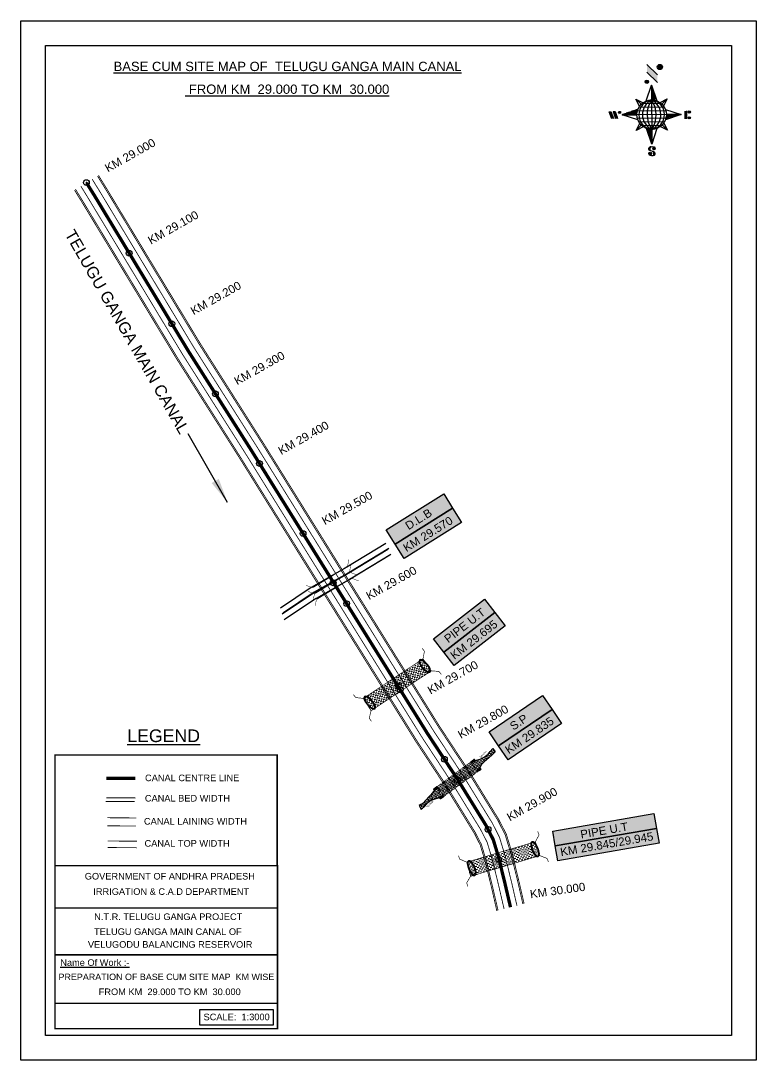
# Model space of a CAD drawing. Header units: inches. Extents: x 266123 to 267014, y 1731281 to 1732541.
import ezdxf

# ---------------------------------------------------------------- set-up
doc = ezdxf.new("R2010")
doc.units = ezdxf.units.IN
doc.header["$MEASUREMENT"] = 0
doc.header["$PDMODE"] = 32
doc.header["$PDSIZE"] = 7
doc.linetypes.add('ACAD_ISO02W100', pattern=[15, 12, -3])
for name, color, linetype in [('AQUADUCT', 1, 'Continuous'), ('bed with', 5, 'Continuous'), ('bord', 1, 'Continuous'), ('cahnige', 7, 'Continuous'), ('canal', 1, 'Continuous'), ('CARTTRACK', 30, 'ACAD_ISO02W100'), ('chainage', 7, 'Continuous'), ('FRAME 025', 7, 'Continuous'), ('laying', 4, 'Continuous'), ('lining', 4, 'Continuous'), ('ROAD', 6, 'Continuous'), ('SLB', 11, 'Continuous'), ('STREAM', 4, 'Continuous'), ('Stu coo', 3, 'Continuous'), ('TEXT', 7, 'Continuous'), ('top of bund', 1, 'Continuous'), ('UT', 173, 'ACAD_ISO02W100'), ('V', 6, 'Continuous'), ('ZSTU', 7, 'Continuous')]:
    doc.layers.add(name, color=color, linetype=linetype)
doc.styles.add('5mm', font='times.ttf', dxfattribs={"height": 3})
doc.styles.get("Standard").update_dxf_attribs({"font": 'arial.ttf'})
doc.dimstyles.get("Standard").update_dxf_attribs({"dimtxt": 0.18, "dimasz": 0.18, "dimexe": 0.18, "dimexo": 0.0625, "dimgap": 0.09, "dimtad": 0, "dimtih": 1, "dimtoh": 1, "dimdec": 4, "dimzin": 0, "dimdsep": 46, "dimtxsty": 'Standard', "dimcen": 0.09, "dimadec": 0, "dimazin": 0, "dimtfac": 1, "dimtdec": 4, "dimtofl": 0, "dimtmove": 0, "dimatfit": 3, "dimfxl": 1, "dimtolj": 1, "dimtzin": 0, "dimarcsym": 0})
pattern_1 = [(228.0128, (-362214.33102, -1526288.49251), (-7.999998232158, -9.0000013416072), [0.134536, -13.319088]), (184.9697, (-362214.42102, -1526288.592507), (12.0000010515176, 0.999991307007), [0.230868, -22.855925]), (132.5104, (-362214.65102, -1526288.61251), (9.9999907183468, -11.0000086738712), [0.162788, -16.116032]), (267.2737, (-362215.04102, -1526288.862507), (0.9999960177272, 20.0000002949735), [0.210238, -20.813558]), (292.8337, (-362215.05102, -1526289.072507), (-5.0000099054371, 11.9999964117778), [0.206155, -20.409373]), (357.2737, (-362214.97102, -1526289.262507), (-20.0000002949735, 0.9999960177272), [0.210238, -20.813558]), (37.6942, (-362214.761022, -1526289.272507), (-13.000007345618, -9.9999904051605), [0.278029, -27.524849]), (72.2553, (-362214.541022, -1526289.102507), (7.0000107627054, 21.9999962312392), [0.262488, -25.986321]), (121.4296, (-362214.46102, -1526288.852507), (-8.0000082341764, 12.9999950364926), [0.21095, -20.884073]), (175.2364, (-362214.57102, -1526288.67251), (11.0000009463196, -0.9999915326613), [0.240832, -11.800763]), (222.3974, (-362214.811022, -1526288.652507), (-12.0000073510732, -10.9999920820141), [0.311448, -30.833375]), (138.8141, (-362214.05102, -1526288.87251), (-7.0000029468057, 5.999997313343), [0.106301, -10.523844]), (171.4692, (-362214.13102, -1526288.802507), (12.9999982848151, -2.0000079100398), [0.202237, -20.021511]), (225, (-362214.331, -1526288.7725), (-1e-16, -1.00000030945), [0.141421, -1.272792]), (203.1986, (-362214.40102, -1526288.65251), (4.999999730667, 2.000001325265), [0.076158, -7.539615]), (291.8014, (-362214.47102, -1526288.6825), (-0.9999999105, 3.00000027301), [0.107703, -5.277462]), (30.9638, (-362214.43102, -1526288.7825), (2.999998022288, 2.00000248354), [0.174929, -5.656023]), (161.5651, (-362214.28102, -1526288.6925), (2.00000043459, -0.99999840322), [0.126491, -3.035787]), (16.3895, (-362215.05102, -1526288.682507), (10.000002198412, 2.999992709818), [0.1772, -17.542845]), (70.3462, (-362214.88102, -1526288.63251), (-3.9999952473717, -11.0000021356062), [0.148661, -14.717408]), (293.1986, (-362214.28102, -1526288.49251), (-2.000001325265, 4.999999730667), [0.152315, -7.463458]), (343.6105, (-362214.22102, -1526288.632507), (-10.000002198412, 2.999992709818), [0.1772, -17.542845]), (339.444, (-362215.05102, -1526289.30251), (-5.000001844542, 1.999995996422), [0.17088, -8.373124]), (294.7751, (-362214.89102, -1526289.36251), (-4.9999921892452, 11.000003421839), [0.143178, -14.174643]), (66.8014, (-362214.27102, -1526289.49251), (2.000001325265, 4.999999730667), [0.152315, -7.463458]), (17.354, (-362214.21102, -1526289.35251), (-13.0000020190968, -3.9999945022591), [0.167631, -16.595424]), (69.444, (-362214.76102, -1526289.49251), (-1.999995996422, -5.000001844542), [0.08544, -8.458564]), (101.3099, (-362214.33102, -1526289.4925), (-0.999997632162, 4.00000075223), [0.05099, -5.048029]), (165.9638, (-362214.34102, -1526289.4425), (3.00000054599, -0.99999805736), [0.206155, -3.91695]), (186.009, (-362214.54102, -1526289.392507), (9.999999750906, 0.9999993174818), [0.19105, -18.913923]), (303.6901, (-362214.43102, -1526288.8725), (-1.000001334507, 1.99999955777), [0.144222, -3.461329]), (353.1572, (-362214.351022, -1526288.992507), (16.9999993654786, -2.0000079979248), [0.251794, -24.927563]), (60.9454, (-362214.10102, -1526289.02251), (-4.000000027199, -7.0000003845697), [0.102956, -10.192674]), (90, (-362214.051, -1526288.9325), (-1, 1), [0.06, -0.94]), (120.2564, (-362214.56102, -1526289.36251), (3.9999948868027, -7.0000024558547), [0.138924, -13.75352]), (48.0128, (-362214.63102, -1526289.24251), (7.999998232158, 9.0000013416072), [0.269072, -13.184552]), (0, (-362214.451, -1526289.0425), (1, 1), [0.26, -0.74]), (325.3048, (-362214.19102, -1526289.04251), (-9.9999942589875, 7.0000086095945), [0.158114, -15.653274]), (254.0546, (-362214.06102, -1526289.13251), (-0.999999889296, -4.000000126652), [0.145602, -7.134508]), (207.646, (-362214.10102, -1526289.272507), (-18.9999958071796, -10.0000077131692), [0.237065, -23.469474]), (175.4261, (-362214.311022, -1526289.382507), (-13.0000005583121, 0.9999948011611), [0.250799, -24.829074])]
pattern_2 = [(0, (-362215.051, -1526289.4925), (1.25, 1.25), [1.25, -1.25])]
pattern_3 = [(228.0128, (-362243.17535, -1526336.432974), (-7.999998232158, -9.0000013416072), [0.134536, -13.319088]), (184.9697, (-362243.26535, -1526336.532974), (12.0000010515176, 0.999991307007), [0.230868, -22.855925]), (132.5104, (-362243.49535, -1526336.552974), (9.9999907183468, -11.0000086738712), [0.162788, -16.116032]), (267.2737, (-362243.88535, -1526336.802974), (0.9999960177272, 20.0000002949735), [0.210238, -20.813558]), (292.8337, (-362243.89535, -1526337.012974), (-5.0000099054371, 11.9999964117778), [0.206155, -20.409373]), (357.2737, (-362243.81535, -1526337.202974), (-20.0000002949735, 0.9999960177272), [0.210238, -20.813558]), (37.6942, (-362243.60535, -1526337.212974), (-13.000007345618, -9.9999904051605), [0.278029, -27.524849]), (72.2553, (-362243.38535, -1526337.042974), (7.0000107627054, 21.9999962312392), [0.262488, -25.986321]), (121.4296, (-362243.30535, -1526336.792974), (-8.0000082341764, 12.9999950364926), [0.21095, -20.884073]), (175.2364, (-362243.41535, -1526336.612974), (11.0000009463196, -0.9999915326613), [0.240832, -11.800763]), (222.3974, (-362243.65535, -1526336.592974), (-12.0000073510732, -10.9999920820141), [0.311448, -30.833375]), (138.8141, (-362242.89535, -1526336.81297), (-7.0000029468057, 5.999997313343), [0.106301, -10.523844]), (171.4692, (-362242.97535, -1526336.742974), (12.9999982848151, -2.0000079100398), [0.202237, -20.021511]), (225, (-362243.17535, -1526336.713), (-1e-16, -1.00000030945), [0.141421, -1.272792]), (203.1986, (-362243.24535, -1526336.59297), (4.999999730667, 2.000001325265), [0.076158, -7.539615]), (291.8014, (-362243.31535, -1526336.62297), (-0.9999999105, 3.00000027301), [0.107703, -5.277462]), (30.9638, (-362243.27535, -1526336.72297), (2.999998022288, 2.00000248354), [0.174929, -5.656023]), (161.5651, (-362243.12535, -1526336.63297), (2.00000043459, -0.99999840322), [0.126491, -3.035787]), (16.3895, (-362243.89535, -1526336.622974), (10.000002198412, 2.999992709818), [0.1772, -17.542845]), (70.3462, (-362243.72535, -1526336.572974), (-3.9999952473717, -11.0000021356062), [0.148661, -14.717408]), (293.1986, (-362243.12535, -1526336.43297), (-2.000001325265, 4.999999730667), [0.152315, -7.463458]), (343.6105, (-362243.06535, -1526336.572974), (-10.000002198412, 2.999992709818), [0.1772, -17.542845]), (339.444, (-362243.89535, -1526337.24297), (-5.000001844542, 1.999995996422), [0.17088, -8.373124]), (294.7751, (-362243.73535, -1526337.302974), (-4.9999921892452, 11.000003421839), [0.143178, -14.174643]), (66.8014, (-362243.11535, -1526337.43297), (2.000001325265, 4.999999730667), [0.152315, -7.463458]), (17.354, (-362243.05535, -1526337.292974), (-13.0000020190968, -3.9999945022591), [0.167631, -16.595424]), (69.444, (-362243.60535, -1526337.43297), (-1.999995996422, -5.000001844542), [0.08544, -8.458564]), (101.3099, (-362243.17535, -1526337.43297), (-0.999997632162, 4.00000075223), [0.05099, -5.048029]), (165.9638, (-362243.18535, -1526337.38297), (3.00000054599, -0.99999805736), [0.206155, -3.91695]), (186.009, (-362243.38535, -1526337.332974), (9.999999750906, 0.9999993174818), [0.19105, -18.913923]), (303.6901, (-362243.27535, -1526336.81297), (-1.000001334507, 1.99999955777), [0.144222, -3.461329]), (353.1572, (-362243.19535, -1526336.932974), (16.9999993654786, -2.0000079979248), [0.251794, -24.927563]), (60.9454, (-362242.94535, -1526336.96297), (-4.000000027199, -7.0000003845697), [0.102956, -10.192674]), (90, (-362242.8953, -1526336.873), (-1, 1), [0.06, -0.94]), (120.2564, (-362243.40535, -1526337.302974), (3.9999948868027, -7.0000024558547), [0.138924, -13.75352]), (48.0128, (-362243.47535, -1526337.182974), (7.999998232158, 9.0000013416072), [0.269072, -13.184552]), (0, (-362243.2953, -1526336.983), (1, 1), [0.26, -0.74]), (325.3048, (-362243.03535, -1526336.982974), (-9.9999942589875, 7.0000086095945), [0.158114, -15.653274]), (254.0546, (-362242.90535, -1526337.07297), (-0.999999889296, -4.000000126652), [0.145602, -7.134508]), (207.646, (-362242.94535, -1526337.212974), (-18.9999958071796, -10.0000077131692), [0.237065, -23.469474]), (175.4261, (-362243.15535, -1526337.322974), (-13.0000005583121, 0.9999948011611), [0.250799, -24.829074])]
pattern_4 = [(267.297113149, (-8720374.938, 50637915.138), (10.5367255337, -0.497431438), [])]
pattern_5 = [(357.297113149, (-8720374.938, 50637915.138), (0.497431438, 10.5367255337), [])]

# ---------------------------------------------------------------- blocks, each defined once
blk = doc.blocks.new('A$C377B10CC')
at = {"layer": 'STREAM'}
h = blk.add_hatch(dxfattribs=at)
h.set_pattern_fill('DASH', color=256, scale=10, style=0)
h.set_pattern_definition(pattern_2)
h.paths.add_polyline_path([(-21.1, 10.4), (-19.3, 15), (-16.2, 21.2), (-13.8, 26.1), (-11.8, 30.8), (-15.9, 33.3), (-17.5, 29), (-18.4, 24.9), (-21.4, 20), (-25.2, 15.7), (-29.9, 11.7), (-32.6, 7.4), (-28.1, 4.5), (-23.6, 1.5), (-21.1, 5.7)])
h = blk.add_hatch(dxfattribs=at)
h.set_pattern_fill('DASH', color=256, scale=10, style=0)
h.set_pattern_definition(pattern_2)
h.paths.add_polyline_path([(-60.2, -34.7), (-54, -38.6), (-47.9, -42.7), (-22.3, -0.1), (-28.4, 4), (-34.5, 8)])
h = blk.add_hatch(dxfattribs=at)
h.set_pattern_fill('DASH', color=256, scale=10, style=0)
h.set_pattern_definition(pattern_2)
h.paths.add_polyline_path([(-57.7, -50.5), (-52.5, -46.4), (-49.9, -42.1), (-54.3, -39.1), (-58.8, -36.3), (-61.4, -40.5), (-63.6, -47.5), (-64.8, -50.6), (-68, -60.3), (-69.9, -62.9), (-71.7, -64.6), (-67.4, -68.4), (-64.9, -63), (-63.3, -57.9), (-61.9, -54.8), (-59.5, -52.2)])
at = {"layer": 'UT', "ltscale": 0.2}
h = blk.add_hatch(dxfattribs=at)
h.set_pattern_fill('GRAVEL', color=256, style=0)
h.set_pattern_definition(pattern_1)
h.paths.add_polyline_path([(-34.2, 8.5), (-32.6, 7.4), (-29.9, 11.7), (-31.7, 12.8)])
h = blk.add_hatch(dxfattribs=at)
h.set_pattern_fill('GRAVEL', color=256, style=0)
h.set_pattern_definition(pattern_1)
h.paths.add_polyline_path([(-23.6, 1.5), (-22, 0.4), (-19.4, 4.7), (-21.1, 5.7)])
h = blk.add_hatch(dxfattribs=at)
h.set_pattern_fill('GRAVEL', color=256, style=0)
h.set_pattern_definition(pattern_3)
h.paths.add_polyline_path([(-58.8, -36.3), (-60.5, -35.2), (-63.1, -39.5), (-61.4, -40.5)])
h = blk.add_hatch(dxfattribs=at)
h.set_pattern_fill('GRAVEL', color=256, style=0)
h.set_pattern_definition(pattern_3)
h.paths.add_polyline_path([(-48.2, -43.2), (-49.9, -42.2), (-52.5, -46.4), (-50.8, -47.5)])
at = {"layer": 'STREAM'}
for points in [[(-29.9, 11.7), (-25.2, 15.7), (-21.4, 20), (-18.4, 24.9), (-17.5, 29), (-15.9, 33.3), (-11.8, 30.8), (-13.8, 26.1), (-16.2, 21.2), (-19.3, 15), (-21.1, 10.4), (-21.1, 5.7)], [(-61.4, -40.5), (-63.6, -47.5), (-64.8, -50.6), (-68, -60.3), (-69.9, -62.9), (-71.7, -64.6), (-67.4, -68.4), (-64.9, -63), (-63.3, -57.9), (-61.9, -54.8), (-59.5, -52.2), (-57.7, -50.5), (-52.5, -46.4)]]:
    blk.add_lwpolyline(points, dxfattribs=at)
at = {"layer": 'UT', "ltscale": 0.2, "const_width": 0.5}
for points in [[(-34.2, 8.5), (-31.7, 12.8)], [(-31.7, 12.8), (-29.9, 11.7)], [(-60.5, -35.2), (-34.5, 8)], [(-48.2, -43.3), (-22.3, -0.1)], [(-34.6, 8), (-28.4, 4), (-22.3, -0.1)], [(-34.2, 8.5), (-28.1, 4.5), (-22, 0.4)], [(-32.6, 7.4), (-29.9, 11.7)], [(-23.6, 1.5), (-21.1, 5.7)], [(-22.3, -0.1), (-22, 0.4)], [(-22, 0.4), (-19.4, 4.7)], [(-21.1, 5.7), (-19.4, 4.7)], [(-63.1, -39.5), (-60.5, -35.2)], [(-61.4, -40.5), (-58.8, -36.3)], [(-60.5, -35.2), (-54.3, -39.1), (-48.2, -43.3)], [(-60.2, -34.7), (-54, -38.6), (-47.9, -42.8)], [(-63.1, -39.5), (-61.4, -40.5)], [(-52.5, -46.4), (-49.9, -42.1)], [(-52.5, -46.4), (-50.8, -47.5)], [(-50.8, -47.5), (-48.2, -43.2)]]:
    blk.add_lwpolyline(points, dxfattribs=at)
at = {"layer": 'cahnige', "style": '5mm'}
for p in [(-24.7, 17), (-60.9, -63.7)]:
    blk.add_text('Stream', height=2.5, rotation=71.1743, dxfattribs=at).set_placement(p)
blk = doc.blocks.new('GGF')
at = {"layer": 'STREAM'}
h = blk.add_hatch(dxfattribs=at)
h.set_pattern_fill('DASH', color=256, scale=10, angle=-6.08273, style=0)
h.set_pattern_definition([(353.91726508, (-115347.3726, 1016.3876), (1.3754179499, 1.1105068496), [1.25, -1.25])])
h.paths.add_polyline_path([(406186.84, 1485623.89), (406186.34, 1485618.17), (406185.83, 1485612.44), (406242.6, 1485608.9), (406242.86, 1485614.64), (406243.12, 1485620.38)])
at = {"layer": 'laying', "linetype": 'ByBlock', "extrusion": (0, 0, -1)}
for centre in [(406188.83, 1485618.1), (406240.81, 1485614.96)]:
    blk.add_ellipse(centre, major_axis=(0.4, -6.37), ratio=0.388717, dxfattribs=at)
at = {"layer": 'laying', "linetype": 'ByBlock'}
for points in [[(406189.2, 1485612.24), (406189.13, 1485612.23), (406189.05, 1485612.25), (406188.86, 1485612.32), (406188.75, 1485612.39), (406188.51, 1485612.61), (406188.38, 1485612.76), (406187.99, 1485613.32), (406187.73, 1485613.86), (406187.29, 1485615.15), (406187.11, 1485615.9), (406186.88, 1485617.49), (406186.82, 1485618.32), (406186.84, 1485619.93), (406186.91, 1485620.71), (406187.17, 1485622.07), (406187.36, 1485622.65), (406187.71, 1485623.36), (406187.86, 1485623.57), (406188.11, 1485623.82), (406188.22, 1485623.89), (406188.4, 1485623.96), (406188.47, 1485623.97), (406188.64, 1485623.95), (406188.74, 1485623.91), (406188.98, 1485623.76), (406189.11, 1485623.64), (406189.38, 1485623.32), (406189.52, 1485623.11), (406189.95, 1485622.33), (406190.22, 1485621.61), (406190.62, 1485619.96), (406190.76, 1485619.04), (406190.86, 1485617.19), (406190.83, 1485616.26), (406190.61, 1485614.61), (406190.43, 1485613.88), (406190.06, 1485613.02), (406189.9, 1485612.77), (406189.63, 1485612.45), (406189.52, 1485612.35), (406189.34, 1485612.26), (406189.27, 1485612.24), (406189.2, 1485612.24)], [(406241.18, 1485609.1), (406241.11, 1485609.1), (406241.03, 1485609.11), (406240.84, 1485609.19), (406240.73, 1485609.26), (406240.49, 1485609.47), (406240.36, 1485609.62), (406239.97, 1485610.18), (406239.7, 1485610.72), (406239.26, 1485612.02), (406239.09, 1485612.77), (406238.86, 1485614.35), (406238.8, 1485615.19), (406238.82, 1485616.8), (406238.89, 1485617.57), (406239.15, 1485618.93), (406239.34, 1485619.51), (406239.69, 1485620.22), (406239.84, 1485620.43), (406240.09, 1485620.69), (406240.19, 1485620.75), (406240.37, 1485620.83), (406240.44, 1485620.83), (406240.62, 1485620.81), (406240.72, 1485620.78), (406240.95, 1485620.62), (406241.08, 1485620.51), (406241.36, 1485620.18), (406241.5, 1485619.98), (406241.93, 1485619.19), (406242.2, 1485618.47), (406242.6, 1485616.82), (406242.73, 1485615.9), (406242.84, 1485614.05), (406242.81, 1485613.12), (406242.59, 1485611.47), (406242.4, 1485610.74), (406242.03, 1485609.88), (406241.88, 1485609.63), (406241.61, 1485609.31), (406241.49, 1485609.22), (406241.31, 1485609.12), (406241.25, 1485609.11), (406241.18, 1485609.1)]]:
    blk.add_open_spline(points, degree=3, knots=[0, 0, 0, 0, 0.189072, 0.189072, 0.378144, 0.378144, 0.567217, 0.567217, 0.964238, 0.964238, 1.36126, 1.36126, 1.758281, 1.758281, 2.155303, 2.155303, 2.552324, 2.552324, 2.807761, 2.807761, 3.01244, 3.01244, 3.217119, 3.217119, 3.421798, 3.421798, 3.626477, 3.626477, 3.831155, 3.831155, 4.280923, 4.280923, 4.73069, 4.73069, 5.180458, 5.180458, 5.630225, 5.630225, 5.896844, 5.896844, 6.112115, 6.112115, 6.283185, 6.283185, 6.283185, 6.283185], dxfattribs=at)
at = {"layer": 'UT', "ltscale": 0.2, "const_width": 0.5}
for points in [[(406181.01, 1485605.63), (406181.2, 1485608.62), (406185.83, 1485612.44), (406186.34, 1485618.17), (406186.84, 1485623.89), (406182.49, 1485628.03), (406182.47, 1485631.03)], [(406186.84, 1485623.89), (406243.12, 1485620.38)], [(406247.66, 1485627.39), (406247.59, 1485624.39), (406243.12, 1485620.38), (406242.86, 1485614.64), (406242.6, 1485608.9), (406247.12, 1485604.95), (406247.26, 1485601.95)], [(406185.83, 1485612.44), (406242.6, 1485608.9)]]:
    blk.add_lwpolyline(points, dxfattribs=at)
blk = doc.blocks.new('FGDFGDFG6YURT')
at = {"layer": 'ROAD', "color": 1, "linetype": 'Continuous', "lineweight": 25}
for points in [[(386103.53, 1482907.42, 0), (386134.49, 1482913.05, 0), (386162.33, 1482917.43, 0), (386187.04, 1482923.15, 0)], [(386104.35, 1482907.67, 0), (386135.27, 1482913.29, 0), (386163.2, 1482917.69, 0), (386188.04, 1482923.43, 0)], [(386104.24, 1482903.53, 0), (386135.16, 1482909.15, 0), (386163.09, 1482913.55, 0), (386187.93, 1482919.3, 0)]]:
    blk.add_polyline3d(points, dxfattribs=at)
at = {"layer": 'SLB'}
for points, const_width in [([(386134.59, 1482913.4), (386134.24, 1482913.41), (386130.63, 1482916.64)], 0.3), ([(386134.59, 1482913.4), (386148.24, 1482915.45), (386161.82, 1482917.9)], 0.5), ([(386161.99, 1482918.19), (386148.41, 1482915.73), (386134.91, 1482912.87)], 0.5), ([(386161.82, 1482917.9), (386162.17, 1482917.94), (386164.81, 1482922)], 0.3), ([(386134.8, 1482908.74), (386134.45, 1482908.69), (386131.94, 1482904.55)], 0.3), ([(386161.88, 1482914.05), (386148.3, 1482911.6), (386134.8, 1482908.74)], 0.5), ([(386161.88, 1482914.05), (386162.23, 1482914.04), (386165.93, 1482910.93)], 0.3)]:
    blk.add_lwpolyline(points, dxfattribs=dict(at, const_width=const_width))
blk = doc.blocks.new('*X5')
at = {"color": 0, "linetype": 'Continuous'}
for p, q in [((6321.6, 240.5), (6322.3, 241.2)), ((6321.6, 240.3), (6322.3, 241)), ((6321.6, 240.1), (6322.3, 240.8)), ((6321.6, 239.9), (6322.4, 240.7)), ((6321.6, 239.8), (6322.4, 240.6)), ((6321.6, 239.6), (6322.5, 240.5)), ((6321.6, 239.4), (6322.5, 240.3)), ((6321.6, 239.2), (6322.6, 240.2)), ((6321.7, 239.1), (6322.6, 240.1)), ((6321.8, 240.8), (6322.4, 241.4)), ((6321.8, 239), (6322.7, 240)), ((6321.8, 239), (6322.8, 239.9)), ((6321.9, 238.9), (6322.9, 239.8)), ((6322, 238.8), (6323, 239.7)), ((6322.1, 241.3), (6322.4, 241.6)), ((6322.1, 238.7), (6323.1, 239.6)), ((6322.2, 238.6), (6323.1, 239.6)), ((6322.3, 238.5), (6323.2, 239.5)), ((6322.4, 238.5), (6323.3, 239.4)), ((6322.5, 238.4), (6323.4, 239.3)), ((6322.7, 238.4), (6323.6, 239.3)), ((6322.8, 238.3), (6323.7, 239.2)), ((6322.9, 238.3), (6323.8, 239.1)), ((6323.1, 238.2), (6323.9, 239.1)), ((6323.2, 238.2), (6324, 239)), ((6323.3, 238.2), (6324.2, 239)), ((6323.5, 238.1), (6324.3, 238.9)), ((6323.7, 238.1), (6324.4, 238.9)), ((6323.8, 238.1), (6324.6, 238.8)), ((6324.1, 238.2), (6324.7, 238.8)), ((6324.3, 238.3), (6324.9, 238.8)), ((6324.6, 238.3), (6325.1, 238.8)), ((6324.8, 238.4), (6325.2, 238.8)), ((6325.1, 238.5), (6325.4, 238.8)), ((6325.4, 238.6), (6325.6, 238.8))]:
    blk.add_line(p, q, dxfattribs=at)
blk = doc.blocks.new('*X4')
at = {"color": 0, "linetype": 'Continuous'}
for p, q in [((6324.4, 240.3), (6324.5, 240.4)), ((6324.6, 240.3), (6324.8, 240.5)), ((6324.7, 240.2), (6325, 240.5)), ((6324.8, 240.2), (6325.2, 240.6)), ((6325, 240.1), (6325.5, 240.6)), ((6325.1, 240.1), (6325.6, 240.6)), ((6325.2, 240), (6325.8, 240.6)), ((6325.3, 240), (6326, 240.6)), ((6325.4, 239.9), (6326.1, 240.6)), ((6325.5, 239.8), (6326.2, 240.5)), ((6325.6, 239.8), (6326.3, 240.5)), ((6325.7, 239.7), (6326.5, 240.4)), ((6325.9, 239.6), (6326.6, 240.3)), ((6326, 239.5), (6326.7, 240.3)), ((6326, 239.4), (6326.8, 240.2)), ((6326.1, 239.3), (6327, 240.2)), ((6326.2, 239.3), (6327.1, 240.1)), ((6326.3, 239.2), (6327.1, 240)), ((6326.4, 239.1), (6327.2, 239.9)), ((6326.5, 239), (6327.3, 239.8)), ((6326.5, 238.9), (6327.4, 239.7)), ((6326.6, 238.8), (6327.5, 239.6)), ((6326.7, 238.7), (6327.5, 239.5)), ((6326.8, 238.6), (6327.6, 239.4)), ((6326.8, 238.5), (6327.7, 239.3)), ((6326.8, 236.5), (6327.4, 237)), ((6326.9, 238.3), (6327.8, 239.2)), ((6326.9, 238.2), (6327.9, 239.1)), ((6326.9, 236.8), (6327.6, 237.4)), ((6327, 238.1), (6327.8, 239)), ((6327, 237.9), (6327.8, 238.8)), ((6327, 237.8), (6327.8, 238.6)), ((6327, 237.6), (6327.8, 238.4)), ((6327, 237.4), (6327.8, 238.2)), ((6327, 237.3), (6327.8, 238)), ((6327, 237.1), (6327.8, 237.9))]:
    blk.add_line(p, q, dxfattribs=at)
blk = doc.blocks.new('H')
at = {"layer": 'bord', "extrusion": (0.000427885, 0.004792, 0.999988)}
h = blk.add_hatch(dxfattribs=at)
h.set_pattern_fill('LINE', color=8, scale=84.387686, angle=-2.70289, style=0)
h.set_pattern_definition(pattern_5)
h.paths.add_polyline_path([(-492.5, 785.6, -0.090992), (-448, 775.2), (-486.5, 912)])
h = blk.add_hatch(dxfattribs=at)
h.set_pattern_fill('LINE', color=8, scale=84.387686, angle=-92.70289, style=0)
h.set_pattern_definition(pattern_4)
h.paths.add_polyline_path([(-624.9, 665.1, -0.090992), (-614.5, 709.6), (-751.3, 671.1)])
h = blk.add_hatch(dxfattribs=at)
h.set_pattern_fill('LINE', color=8, scale=84.387686, angle=-92.70289, style=0)
h.set_pattern_definition(pattern_4)
h.paths.add_polyline_path([(-245.6, 647.2), (-372, 653.2, -0.090992), (-382.4, 608.7)])
h = blk.add_hatch(dxfattribs=at)
h.set_pattern_fill('LINE', color=8, scale=84.387686, angle=-2.70289, style=0)
h.set_pattern_definition(pattern_5)
h.paths.add_polyline_path([(-504.4, 532.7, -0.090992), (-548.9, 543.1), (-510.4, 406.3)])
for p, q in [((-516.2, 1087.1, -1217.1), (-431.5, 994, -1216.7)), ((-519.4, 1020.4, -1216.8), (-434.7, 927.3, -1216.4)), ((-538.3, 773.7, -1215.6), (-487, 906.2, -1216.3)), ((-487, 906.2, -1216.3), (-493, 779.8, -1215.7)), ((-487, 906.2, -1216.3), (-448.5, 769.4, -1215.7)), ((-626.7, 793.8, -1215.7), (-566.8, 760.2, -1215.6)), ((-626.7, 793.8, -1215.7), (-584.1, 747, -1215.5)), ((-598.9, 731, -1215.4), (-626.7, 793.8, -1215.7)), ((-421.3, 753.3, -1215.6), (-358.5, 781.1, -1215.7)), ((-358.5, 781.1, -1215.7), (-405.3, 738.5, -1215.5)), ((-358.5, 781.1, -1215.7), (-392.1, 721.2, -1215.4)), ((-864.7, 700.9, -1215.1), (-846.9, 637.7, -1214.9)), ((-846.9, 700.1, -1215.1), (-829.1, 636.9, -1214.9)), ((-829.1, 699.2, -1215.2), (-811.3, 636, -1214.9)), ((-829.1, 699.2, -1215.2), (-811.3, 698.4, -1215.2)), ((-811.3, 698.4, -1215.2), (-793.5, 635.2, -1214.9)), ((-751.8, 665.3, -1215), (-615, 703.8, -1215.3)), ((-751.8, 665.3, -1215), (-625.4, 659.3, -1215)), ((-619.3, 614, -1214.8), (-751.8, 665.3, -1215)), ((-246.1, 641.4, -1215.1), (-382.9, 602.9, -1214.9)), ((-378.6, 692.6, -1215.3), (-246.1, 641.4, -1215.1)), ((-372.5, 647.4, -1215.1), (-246.1, 641.4, -1215.1)), ((-213.5, 669.3, -1215.3), (-216.7, 600.8, -1214.9)), ((-197.2, 599.9, -1214.9), (-193.9, 668.4, -1215.3)), ((-639.4, 525.6, -1214.4), (-605.8, 585.5, -1214.7)), ((-639.4, 525.6, -1214.4), (-592.6, 568.1, -1214.6)), ((-576.6, 553.3, -1214.6), (-639.4, 525.6, -1214.4)), ((-510.9, 400.5, -1213.9), (-549.4, 537.2, -1214.5)), ((-371.2, 512.9, -1214.5), (-431.1, 546.5, -1214.6)), ((-371.2, 512.9, -1214.5), (-413.8, 559.7, -1214.7)), ((-399, 575.7, -1214.7), (-371.2, 512.9, -1214.5)), ((-459.6, 533, -1214.5), (-510.9, 400.5, -1213.9)), ((-504.9, 526.9, -1214.5), (-510.9, 400.5, -1213.9))]:
    blk.add_line(p, q, dxfattribs=at)
at = {"layer": 'bord', "color": 8, "linetype": 'ByBlock', "extrusion": (0.000427885, 0.004792, 0.999988)}
for p, q in [((-386.5, 711.4, -1215.4), (-605.5, 721.7, -1215.4)), ((-410.8, 744.2, -1215.5), (-578.1, 752.1, -1215.5)), ((-493, 779.8, -1215.7), (-504.9, 526.9, -1214.5)), ((-372.5, 647.4, -1215.1), (-625.4, 659.3, -1215)), ((-378, 615.9, -1214.9), (-622.9, 627.5, -1214.9)), ((-375, 679.2, -1215.3), (-619.9, 690.7, -1215.2)), ((-392.4, 584.9, -1214.8), (-611.4, 595.3, -1214.7)), ((-419.8, 554.6, -1214.6), (-587.1, 562.5, -1214.6))]:
    blk.add_line(p, q, dxfattribs=at)
at = {"layer": 'bord', "extrusion": (0.000427885, 0.004792, 0.999988), "elevation": -1212.1}
for points, const_width in [([(-522, 959.6), (-515.7, 1092.9)], 1.61), ([(-434.2, 933.1), (-427.9, 1066.5)], 1.61), ([(-870.1, 707), (-846.4, 705.9)], 0.642), ([(-828.6, 642.7), (-855.2, 643.9)], 0.642), ([(-828.6, 642.7), (-821, 678)], 0.642), ([(-810.8, 641.8), (-784.1, 640.6)], 0.642), ([(-793, 641), (-781.6, 693.9)], 0.642), ([(-222.7, 675.6), (-173.8, 673.3)], 0.706), ([(-194.8, 644.8), (-185, 644.4)], 0.706), ([(-177.1, 604.8), (-226, 607.1)], 0.706)]:
    blk.add_lwpolyline(points, dxfattribs=dict(at, const_width=const_width))
for points, const_width in [([(-413.7, 1073.1, 1), (-397.6, 1057.7, 1)], 22.3), ([(-530.3, 949.5, 1), (-519.6, 939.3, 1)], 14.8), ([(-775.9, 696.6, 1), (-769.5, 690.4, 1)], 8.9), ([(-177.8, 666.9, 1), (-170.8, 660.1, 1)], 9.79), ([(-180.1, 618, 1), (-173.1, 611.2, 1)], 9.79), ([(-489.8, 361.7, 1), (-498.1, 369.1, 1)], 11.1), ([(-525.2, 321.6, 1), (-533.4, 328.9, 1)], 11.1)]:
    blk.add_lwpolyline(points, format="xyb", close=True, dxfattribs=dict(at, const_width=const_width))
for points in [[(-537, 317.4), (-530.7, 310.5), (-519.8, 306.8), (-504.9, 306.9), (-493.9, 310), (-486.3, 317.7), (-486.5, 325.8), (-490.6, 333.3), (-493.5, 336.2), (-502.8, 340.9), (-522.5, 347.3), (-530.4, 351.6), (-533.7, 354.6), (-537.4, 362.6), (-537, 373.4), (-530, 380.7), (-520, 384.1), (-503.5, 384.2), (-492.5, 379.9), (-487.1, 373.3)], [(-522.5, 347.6), (-526.2, 353.8), (-527.8, 360.6), (-527.9, 370.6), (-525.9, 375.5), (-521.3, 381.2), (-514.5, 384.4)], [(-504.9, 306.9), (-499, 312.4), (-497, 319.4), (-497.5, 326.5), (-501.2, 335.4), (-509.2, 343.2)]]:
    blk.add_lwpolyline(points, dxfattribs=at)
at = {"layer": 'bord', "extrusion": (0.000427885, 0.004792, 0.999988)}
for centre, radius in [((-405.6, 1065.4, -1212.1), 22.3), ((-525, 944.4, -1212.1), 14.8), ((-498.4, 659.1, -1212.1), 126.6), ((-772.7, 693.5, -1212.1), 8.9), ((-174.3, 663.5, -1212.1), 9.79), ((-176.6, 614.6, -1212.1), 9.79), ((-494, 365.4, -1212.1), 11.1), ((-529.3, 325.2, -1212.1), 11.1)]:
    blk.add_circle(centre, radius, dxfattribs=at)
at = {"layer": 'bord', "color": 8, "linetype": 'ByBlock', "extrusion": (0.000427885, 0.004792, 0.999988)}
for centre, radius, start, end in [((-481.5, 658.3, -1212.1), 127.7, 94.92536, 259.66906), ((-436.8, 656.2, -1212.1), 140.8, 113.28644, 241.30798), ((-315.9, 650.5, -1212.1), 222.3, 142.58916, 212.00526), ((-560.1, 662.1, -1212.1), 140.8, 293.28644, 61.30798), ((-681, 667.8, -1212.1), 222.3, 322.58916, 32.00526), ((-515.4, 659.9, -1212.1), 127.7, 274.92536, 79.66906)]:
    blk.add_arc(centre, radius, start, end, dxfattribs=at)
at = {"layer": 'bord', "extrusion": (0.000427885, 0.004792, 0.999988)}
for points in [[(-515.7, 1092.9, -1212.1), (-431, 999.8, -1212.1), (-518.9, 1026.2, -1212.1), (-434.2, 933.1, -1212.1)], [(-864.1, 706.7, -1212.1), (-846.4, 705.9, -1212.1), (-846.3, 643.5, -1212.1), (-828.6, 642.7, -1212.1)], [(-828.6, 705, -1212.1), (-810.8, 704.2, -1212.1), (-810.8, 641.8, -1212.1), (-793, 641, -1212.1)], [(-193.4, 674.2, -1212.1), (-196.6, 605.7, -1212.1), (-213, 675.1, -1212.1), (-216.2, 606.7, -1212.1)]]:
    blk.add_solid(points, dxfattribs=at)
at = {"layer": 'bord', "extrusion": (0.000427885, 0.004792, 0.999988), "xscale": 7.977342409717546, "yscale": 7.977342408231451, "zscale": 7.977342408476333, "rotation": 138.0840426661453}
for name, p in [('*X4', (38300.5, -31929.4, -1212.1)), ('*X5', (38314.4, -31950.9, -1212.1))]:
    blk.add_blockref(name, p, dxfattribs=at)

msp = doc.modelspace()

# ---------------------------------------------------------------- hatches: boundary and pattern name
at = {"layer": 'ZSTU'}
h = msp.add_hatch(color=135, dxfattribs=at)
h.set_gradient(color1=(141, 177, 78), color2=(107, 135, 59), one_color=1, tint=0.38, name='CYLINDER')
h.paths.add_polyline_path([(266646.7, 1731949.9), (266635.9, 1731967.3), (266566.2, 1731923.6), (266577, 1731906.3)])
h.paths.add_polyline_path([(266592.4, 1731919.8), (266626.3, 1731940.9), (266618.4, 1731953.6), (266584.5, 1731932.6)], flags=24)
h = msp.add_hatch(color=252, dxfattribs=at)
h.set_gradient(color1=(167, 88, 159), color2=(127, 67, 121), one_color=1, tint=0.38, name='CYLINDER')
h.paths.add_polyline_path([(266657.6, 1731932.5), (266646.7, 1731949.9), (266577, 1731906.3), (266587.8, 1731888.9)])
h.paths.add_polyline_path([(266590, 1731892.9), (266651.7, 1731931.3), (266643.6, 1731944.3), (266581.9, 1731905.9)], flags=24)
h = msp.add_hatch(color=135, dxfattribs=at)
h.set_gradient(color1=(141, 177, 78), color2=(107, 135, 59), one_color=1, tint=0.38, name='CYLINDER')
h.paths.add_polyline_path([(266623.4, 1731791.7), (266635.9, 1731775.5), (266697.8, 1731823.5), (266685.2, 1731839.7)])
h.paths.add_polyline_path([(266640.9, 1731782.5), (266691, 1731821.3), (266681.6, 1731833.3), (266631.6, 1731794.6)], flags=24)
h = msp.add_hatch(color=252, dxfattribs=at)
h.set_gradient(color1=(167, 88, 159), color2=(127, 67, 121), one_color=1, tint=0.38, name='CYLINDER')
h.paths.add_polyline_path([(266710.3, 1731807.3), (266697.8, 1731823.5), (266635.9, 1731775.5), (266648.4, 1731759.3)])
h.paths.add_polyline_path([(266648.5, 1731762.4), (266705.9, 1731806.9), (266696.6, 1731819), (266639.1, 1731774.5)], flags=24)
h = msp.add_hatch(color=135, dxfattribs=at)
h.set_gradient(color1=(141, 177, 78), color2=(107, 135, 59), one_color=1, tint=0.38, name='CYLINDER')
h.paths.add_polyline_path([(266690.8, 1731678.9), (266702.3, 1731661.9), (266767.1, 1731705.9), (266755.6, 1731722.9)])
h.paths.add_polyline_path([(266719.7, 1731676.5), (266742.6, 1731692), (266733.9, 1731704.9), (266711, 1731689.3)], flags=24)
h = msp.add_hatch(color=252, dxfattribs=at)
h.set_gradient(color1=(167, 88, 159), color2=(127, 67, 121), one_color=1, tint=0.38, name='CYLINDER')
h.paths.add_polyline_path([(266778.6, 1731689), (266767.1, 1731705.9), (266702.3, 1731661.9), (266713.8, 1731645)])
h.paths.add_polyline_path([(266714.1, 1731648), (266774.2, 1731688.8), (266765.6, 1731701.5), (266705.5, 1731660.7)], flags=24)
h = msp.add_hatch(color=135, dxfattribs=at)
h.set_gradient(color1=(141, 177, 78), color2=(107, 135, 59), one_color=1, tint=0.38, name='CYLINDER')
h.paths.add_polyline_path([(266768, 1731558.6), (266771.1, 1731540.6), (266893.7, 1731561.8), (266890.6, 1731579.8)])
h.paths.add_polyline_path([(266800.4, 1731546.4), (266862.8, 1731557.2), (266860.2, 1731572.3), (266797.8, 1731561.5)], flags=24)
h = msp.add_hatch(color=252, dxfattribs=at)
h.set_gradient(color1=(167, 88, 159), color2=(127, 67, 121), one_color=1, tint=0.38, name='CYLINDER')
h.paths.add_polyline_path([(266896.9, 1731543.8), (266893.7, 1731561.8), (266771.1, 1731540.6), (266774.2, 1731522.6)])
h.paths.add_polyline_path([(266775.9, 1731525.1), (266893.5, 1731545.4), (266890.9, 1731560.7), (266773.3, 1731540.3)], flags=24)

# ---------------------------------------------------------------- linework, layer by layer
at = {"linetype": 'ByBlock'}
for points in [[(266123.5, 1731280.9), (266123.5, 1732540.9), (267014.5, 1732540.9), (267014.5, 1731280.9)], [(266984.5, 1732510.9), (266984.5, 1731310.9), (266153.5, 1731310.9), (266153.5, 1732510.9)]]:
    msp.add_lwpolyline(points, close=True, dxfattribs=at)
for p in [(266203, 1732344.7), (266254.8, 1732259.2), (266306.5, 1732173.6), (266359.3, 1732088.7), (266412.7, 1732004.2), (266465.5, 1731919.2), (266518.3, 1731834.3), (266583.1, 1731730), (266636.7, 1731645.6), (266689.6, 1731560.7)]:
    msp.add_point(p)
at = {"color": 2}
for p in [(266502, 1731859.5), (266580.9, 1731734.6), (266652.8, 1731620.5), (266702.5, 1731524.3)]:
    msp.add_point(p, dxfattribs=at)
at = {"layer": 'bed with', "const_width": 1}
for points in [[(266210, 1732348.8), (266220.4, 1732331.9), (266333.4, 1732144.5), (266409.3, 1732024.9), (266510.6, 1731861.9), (266622.8, 1731681.3), (266659.3, 1731626), (266694.7, 1731568.4), (266703.4, 1731551.2), (266710, 1731529.5), (266718.2, 1731496.1), (266724.6, 1731468.2)], [(266196.3, 1732340.3), (266206.6, 1732323.5), (266319.7, 1732136.1), (266395.7, 1732016.3), (266496.9, 1731853.4), (266609.3, 1731672.7), (266645.7, 1731617.3), (266680.6, 1731560.5), (266688.4, 1731545.2), (266694.5, 1731525.3), (266702.5, 1731492.4), (266709, 1731464.3)], [(266261.4, 1731594.4), (266259.4, 1731594.5), (266226.6, 1731594.4), (266226.3, 1731594.5)], [(266262.5, 1731598.8), (266259.4, 1731598.9), (266227.2, 1731598.9)]]:
    msp.add_lwpolyline(points, dxfattribs=at)
at = {"layer": 'canal', "color": 6, "const_width": 4}
for points in [[(266262.4, 1731622.5), (266259.8, 1731622.5), (266227.2, 1731622.5)], [(266227.2, 1731622.5), (266262.4, 1731622.5)]]:
    msp.add_lwpolyline(points, dxfattribs=at)
at = {"layer": 'FRAME 025', "lineweight": -3, "const_width": 1.64}
for points in [[(266165, 1731650.9), (266434.1, 1731650.9), (266434.1, 1731516.7), (266165, 1731516.7)], [(266165, 1731516.7), (266434.5, 1731516.7), (266434.5, 1731319.2), (266165, 1731319.2)]]:
    msp.add_lwpolyline(points, close=True, dxfattribs=at)
for points in [[(266165, 1731465.4), (266434.5, 1731465.4)], [(266165, 1731408.6), (266434.5, 1731408.6)], [(266165, 1731349.9), (266434.5, 1731349.9)]]:
    msp.add_lwpolyline(points, dxfattribs=at)
at = {"layer": 'lining', "const_width": 1}
for points in [[(266216.5, 1732352.5), (266226.8, 1732335.8), (266339.8, 1732148.5), (266415.7, 1732028.9), (266517, 1731865.8), (266629.2, 1731685.4), (266665.6, 1731630), (266701.2, 1731572.1), (266710.4, 1731554), (266717.2, 1731531.5), (266725.5, 1731497.8), (266731.8, 1731470.2)], [(266189.7, 1732336.7), (266200.2, 1732319.6), (266313.4, 1732132.1), (266389.3, 1732012.3), (266490.6, 1731849.4), (266603, 1731668.6), (266639.4, 1731613.3), (266674.1, 1731556.9), (266681.5, 1731542.4), (266687.2, 1731523.3), (266695.2, 1731490.7), (266701.7, 1731462.4)], [(266228.3, 1731574.8), (266253, 1731574.6), (266263.6, 1731574.5)], [(266228.2, 1731565), (266255.1, 1731564.8), (266263.1, 1731564.7)]]:
    msp.add_lwpolyline(points, dxfattribs=at)
at = {"layer": 'top of bund', "const_width": 1}
for points in [[(266217.5, 1732353.6), (266228, 1732336.6), (266341.1, 1732149.3), (266416.9, 1732029.7), (266518.3, 1731866.6), (266630.4, 1731686.2), (266666.9, 1731630.8), (266702.5, 1731572.8), (266711.8, 1731554.6), (266718.7, 1731531.9), (266726.9, 1731498.2), (266733.3, 1731470.5)], [(266188.6, 1732335.6), (266198.9, 1732318.8), (266312.1, 1732131.3), (266388.1, 1732011.5), (266489.3, 1731848.6), (266601.7, 1731667.8), (266638.1, 1731612.5), (266672.8, 1731556.1), (266680.1, 1731541.8), (266685.8, 1731522.9), (266693.8, 1731490.3), (266700.3, 1731461.7)], [(266228.8, 1731546.6), (266253.4, 1731546.4), (266264.2, 1731546.3)], [(266263.8, 1731538.4), (266255.9, 1731538.5), (266228.9, 1731538.7)]]:
    msp.add_lwpolyline(points, dxfattribs=at)
at = {"layer": 'V', "color": 6, "const_width": 4}
msp.add_lwpolyline([(266203.2, 1732344.3), (266213.5, 1732327.7), (266326.6, 1732140.3), (266402.5, 1732020.6), (266503.8, 1731857.6), (266616.1, 1731677), (266652.5, 1731621.6), (266687.7, 1731564.5), (266695.9, 1731548.2), (266702.2, 1731527.4), (266710.3, 1731494.2), (266716.8, 1731466.3)], dxfattribs=at)
at = {"layer": 'V', "color": 0}
msp.add_lwpolyline([(266340.5, 1731342.3), (266429.2, 1731342.3), (266429.2, 1731323.5), (266340.5, 1731323.5)], close=True, dxfattribs=at)
at = {"layer": 'ZSTU', "color": 135}
for points in [[(266566.2, 1731923.6), (266635.9, 1731967.3), (266646.7, 1731949.9), (266577, 1731906.3)], [(266623.4, 1731791.7), (266685.2, 1731839.7), (266697.8, 1731823.5), (266635.9, 1731775.5)], [(266690.8, 1731678.9), (266755.6, 1731722.9), (266767.1, 1731705.9), (266702.3, 1731661.9)], [(266768, 1731558.6), (266890.6, 1731579.8), (266893.7, 1731561.8), (266771.1, 1731540.6)]]:
    msp.add_lwpolyline(points, close=True, dxfattribs=at)
at = {"layer": 'ZSTU', "color": 252}
for points in [[(266577, 1731906.3), (266646.7, 1731949.9), (266657.6, 1731932.5), (266587.8, 1731888.9)], [(266635.9, 1731775.5), (266697.8, 1731823.5), (266710.3, 1731807.3), (266648.4, 1731759.3)], [(266702.3, 1731661.9), (266767.1, 1731705.9), (266778.6, 1731689), (266713.8, 1731645)], [(266771.1, 1731540.6), (266893.7, 1731561.8), (266896.9, 1731543.8), (266774.2, 1731522.6)]]:
    msp.add_lwpolyline(points, close=True, dxfattribs=at)

# ---------------------------------------------------------------- block references
at = {"layer": 'AQUADUCT', "color": 1, "xscale": 0.140803918402917, "yscale": 0.1408039184752852, "zscale": 0.1408039184379445, "rotation": 3.078330572958626}
msp.add_blockref('H', (266962.9, 1732339, 170.9), dxfattribs=at)
at = {"layer": 'CARTTRACK', "color": 3, "rotation": 337.2780553154154}
msp.add_blockref('A$C377B10CC', (266697.1, 1731621.7), dxfattribs=at)
at = {"layer": 'laying', "color": 1, "linetype": 'ByBlock', "xscale": 1.760345254452335, "yscale": 1.76034525455907, "zscale": 1.760345254585044, "rotation": 200.7739772988305}
for p in [(-23815.9, 4413687), (-23813.6, 4413679.7)]:
    msp.add_blockref('FGDFGDFG6YURT', p, dxfattribs=at)
at = {"layer": 'laying', "color": 6, "linetype": 'ByBlock', "yscale": 1.539389526937157, "zscale": 1.539389526941385}
for p, xscale, rotation in [((1147948.3, -469246.1), 1.53938952721735, 37.1159863816164), ((467593.3, -630842.3), 1.539389527141339, 20.1531683415861)]:
    msp.add_blockref('GGF', p, dxfattribs=dict(at, xscale=xscale, rotation=rotation))

# ---------------------------------------------------------------- texts
at = {"layer": 'chainage', "color": 0}
for s, rotation, p in [('KM 29.000', 29.448, (266229, 1732356.9)), ('KM 29.100', 29.448, (266281.1, 1732269.4)), ('KM 29.200', 29.448, (266332.8, 1732183.8)), ('KM 29.300', 29.448, (266385.6, 1732098.9)), ('KM 29.400', 29.448, (266439, 1732014.3)), ('KM 29.500', 29.448, (266491.8, 1731929.4)), ('KM 29.600', 29.448, (266545.5, 1731838.4)), ('KM 29.700', 29.448, (266619.9, 1731724)), ('KM 29.800', 29.448, (266656.6, 1731670.2)), ('KM 29.900', 29.448, (266716, 1731570.2)), ('KM 30.000', 7.9449, (266741.1, 1731477.1))]:
    msp.add_text(s, height=10, rotation=rotation, dxfattribs=at).set_placement(p)
at = {"layer": 'chainage', "color": 1}
msp.add_text('TELUGU GANGA MAIN CANAL', height=14.042, rotation=299.8552, dxfattribs=at).set_placement((266176.2, 1732282.4))
at = {"layer": 'chainage', "color": 0}
for s, height, p in [('%%ULEGEND', 15.34, (266252.5, 1731666.5)), ('CANAL CENTRE LINE', 8, (266274, 1731619.1)), ('CANAL BED WIDTH', 8, (266273.8, 1731594.4)), ('CANAL LAINING WIDTH', 8, (266272.7, 1731566.5)), ('CANAL TOP WIDTH', 8, (266273.4, 1731539.7)), ('GOVERNMENT OF ANDHRA PRADESH ', 8, (266201, 1731499.9)), ('IRRIGATION & C.A.D DEPARTMENT', 8, (266211.3, 1731481.3)), ('N.T.R. TELUGU GANGA PROJECT', 8, (266212.4, 1731450.8)), ('TELUGU GANGA MAIN CANAL OF', 8, (266212.3, 1731432.7)), (' VELUGODU BALANCING RESERVOIR', 8, (266201.7, 1731417.2)), ('%%UName Of Work :-', 8, (266171.3, 1731395.2)), ('PREPARATION OF BASE CUM SITE MAP  KM WISE', 7.743, (266169.2, 1731378)), (' FROM KM  29.000 TO KM  30.000', 8, (266214.8, 1731359.8)), ('SCALE:  1:3000', 8, (266344.9, 1731329.3))]:
    msp.add_text(s, height=height, dxfattribs=at).set_placement(p)
at = {"layer": 'Stu coo', "color": 0}
for s, rotation, p in [('D.L.B', 31.8808, (266593.2, 1731923.3)), ('KM 29.570', 31.8808, (266590.7, 1731896.6)), ('PIPE U.T', 37.745, (266641.3, 1731786.2)), ('KM 29.695', 37.745, (266648.8, 1731766.1)), ('KM 29.835', 34.1774, (266714.6, 1731651.7)), ('S.P', 34.1774, (266720.3, 1731680.2)), ('PIPE U.T', 9.8111, (266802.4, 1731549.5)), ('KM 29.845/29.945', 9.8111, (266778, 1731528.2))]:
    msp.add_text(s, height=10, rotation=rotation, dxfattribs=at).set_placement(p)
at = {"layer": 'TEXT', "color": 0}
for s, p in [('%%UBASE CUM SITE MAP OF  TELUGU GANGA MAIN CANAL', (266235.9, 1732479.9)), ('%%U FROM KM  29.000 TO KM  30.000', (266322.7, 1732452.3))]:
    msp.add_text(s, height=11.294, dxfattribs=at).set_placement(p)

# ---------------------------------------------------------------- leaders
at = {"layer": 'chainage', "color": 1}
msp.add_leader([(266374, 1731957), (266326.3, 1732040)], dimstyle='Standard', override={"dimasz": 30, "dimgap": 0.09, "dimtad": 0}, dxfattribs=at)

doc.saveas('drawing.dxf')
